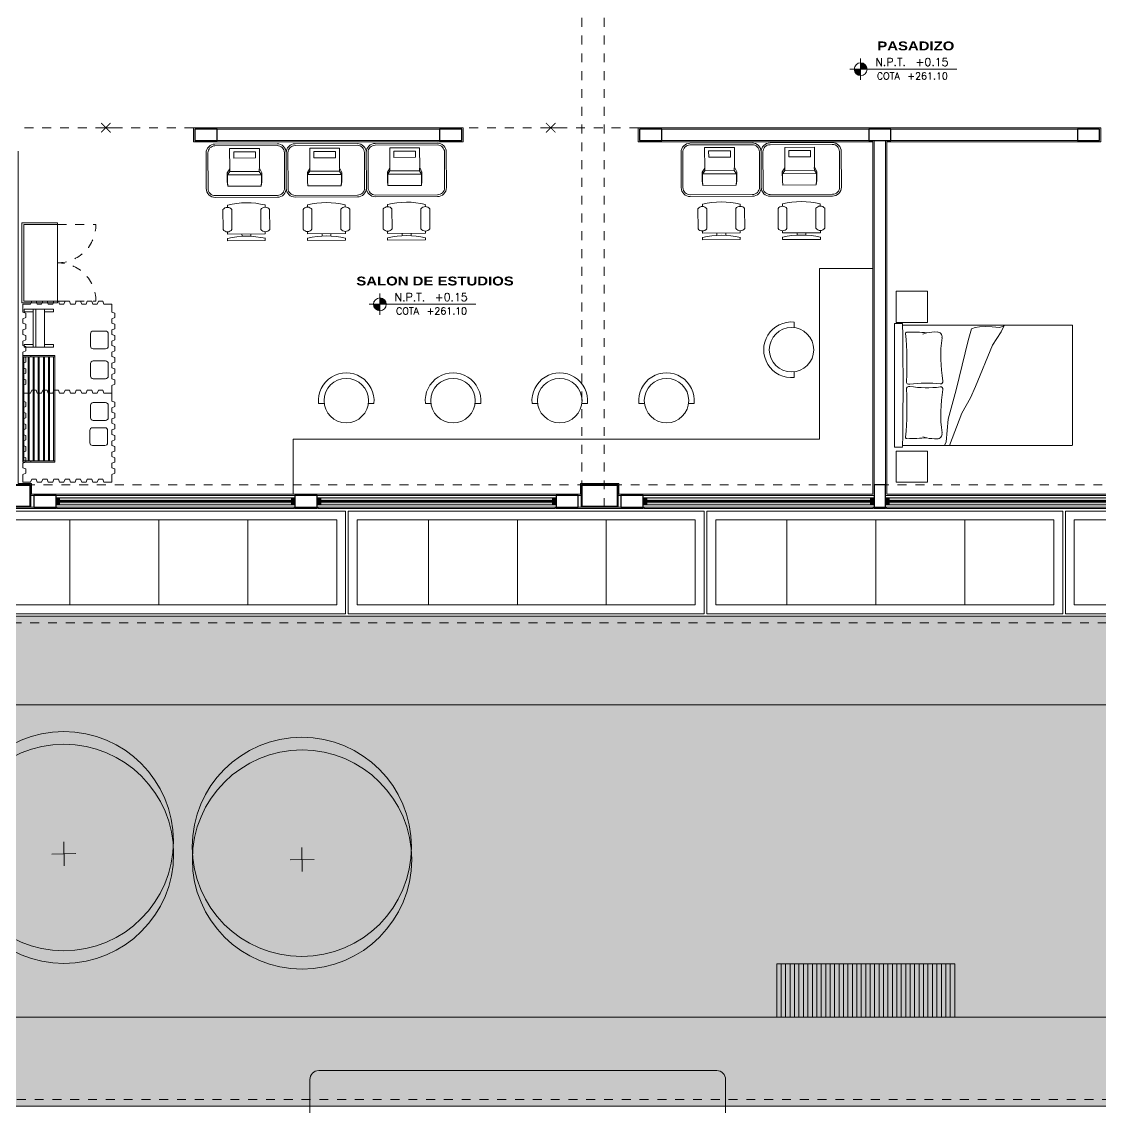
# Model space of a CAD drawing. Header units: metres. Extents: x 349703 to 349913, y 9282546 to 9282694.
# Drawn here: x 349761.28 to 349773.41, y 9282656.54 to 9282668.74 of the extents above; entities that cross this region are included whole.
import ezdxf
from ezdxf.enums import TextEntityAlignment as Align

# ---------------------------------------------------------------- set-up
doc = ezdxf.new("R2010")
doc.units = ezdxf.units.M
doc.header["$LTSCALE"] = 0.25
doc.linetypes.add('B. SUM 2$0$HIDDEN', pattern=[0.375, 0.25, -0.125])
doc.linetypes.add('DASHED2', pattern=[0.762, 0.635, -0.127])
for name, color, linetype, lineweight in [('0_VANOS', 30, 'Continuous', 9), ('AREA-VERDE', 3, 'CONTINUOUS', 9), ('ARQ-FONDO', 253, 'CONTINUOUS', 9), ('COTAS', 94, 'CONTINUOUS', 18), ('TRAZO', 2, 'Continuous', 13)]:
    doc.layers.add(name, color=color, linetype=linetype, lineweight=lineweight)
doc.styles.add('MOYO2', font='arialbd.ttf', dxfattribs={"width": 1.2})
doc.styles.add('TM-DIM', font='romans.shx')

# ---------------------------------------------------------------- blocks, each defined once
blk = doc.blocks.new('COLUMNAS CENTRALES')
at = {"layer": 'ARQ-FONDO', "lineweight": 40}
for points in [[(-59540.569, 35119.083), (-59540.169, 35119.083), (-59540.169, 35119.333), (-59540.569, 35119.333)], [(-59533.969, 35119.083), (-59533.569, 35119.083), (-59533.569, 35119.333), (-59533.969, 35119.333)]]:
    blk.add_lwpolyline(points, close=True, dxfattribs=at)
blk = doc.blocks.new('CAMA MADRE')
at = {"layer": 'ARQ-FONDO', "linetype": 'Continuous', "lineweight": -2}
for p, q in [((4100.188, 1590.464), (4100.188, 1588.559)), ((4101.539, 1588.559), (4101.539, 1590.464)), ((4100.272, 1588.83), (4100.285, 1588.788)), ((4101.453, 1588.83), (4101.44, 1588.788)), ((4100.168, 1588.554), (4100.168, 1588.554))]:
    blk.add_line(p, q, dxfattribs=at)
for points in [[(4101.533, 1590.469), (4100.862, 1590.469), (4100.193, 1590.469)], [(4101.559, 1588.554), (4101.559, 1588.47), (4100.862, 1588.47), (4100.168, 1588.47), (4100.168, 1588.554)]]:
    blk.add_lwpolyline(points, dxfattribs=at)
for points in [[(4100.186, 1589.031), (4100.186, 1589.087), (4100.552, 1589.226), (4100.725, 1589.323), (4100.85, 1589.38), (4101.316, 1589.57), (4101.467, 1589.668), (4101.5, 1589.681), (4101.531, 1589.701), (4101.515, 1589.648), (4101.52, 1589.566), (4101.524, 1589.495), (4101.522, 1589.425), (4101.515, 1589.374), (4101.498, 1589.334), (4101.369, 1589.297), (4100.813, 1589.162), (4100.482, 1589.071), (4100.23, 1589.049)], [(4099.775, 1588.488), (4100.124, 1588.488), (4100.124, 1588.839), (4099.775, 1588.839)], [(4101.57, 1588.488), (4101.921, 1588.488), (4101.921, 1588.839), (4101.57, 1588.839)]]:
    blk.add_lwpolyline(points, close=True, dxfattribs=at)
for points in [[(4100.194, 1590.469), (4100.192, 1590.469), (4100.19, 1590.467), (4100.19, 1590.464)], [(4101.539, 1590.464), (4101.539, 1590.467), (4101.537, 1590.469), (4101.534, 1590.469)], [(4100.328, 1589.002), (4100.312, 1589.006), (4100.295, 1589.001), (4100.282, 1588.99)], [(4100.33, 1589.003), (4100.492, 1588.981), (4100.656, 1588.984), (4100.817, 1589.013)], [(4100.839, 1589.006), (4100.833, 1589.012), (4100.824, 1589.014), (4100.816, 1589.011)], [(4100.845, 1588.983), (4100.847, 1588.991), (4100.845, 1589), (4100.839, 1589.006)], [(4100.888, 1589.006), (4100.882, 1589), (4100.879, 1588.991), (4100.882, 1588.983)], [(4100.91, 1589.011), (4100.902, 1589.014), (4100.894, 1589.012), (4100.888, 1589.006)], [(4100.912, 1589.013), (4101.073, 1588.984), (4101.237, 1588.981), (4101.398, 1589.003)], [(4101.445, 1588.99), (4101.432, 1589.001), (4101.415, 1589.006), (4101.398, 1589.002)], [(4100.264, 1588.947), (4100.261, 1588.908), (4100.265, 1588.869), (4100.273, 1588.831)], [(4100.282, 1588.99), (4100.269, 1588.98), (4100.262, 1588.963), (4100.263, 1588.947)], [(4100.845, 1588.985), (4100.832, 1588.87), (4100.834, 1588.754), (4100.851, 1588.64)], [(4100.876, 1588.64), (4100.892, 1588.754), (4100.894, 1588.87), (4100.881, 1588.985)], [(4101.464, 1588.947), (4101.464, 1588.963), (4101.457, 1588.98), (4101.445, 1588.99)], [(4101.454, 1588.831), (4101.462, 1588.869), (4101.465, 1588.908), (4101.463, 1588.947)], [(4100.274, 1588.832), (4100.267, 1588.757), (4100.265, 1588.683), (4100.268, 1588.608)], [(4101.46, 1588.608), (4101.464, 1588.683), (4101.462, 1588.757), (4101.455, 1588.832)], [(4100.844, 1588.612), (4100.851, 1588.62), (4100.853, 1588.631), (4100.85, 1588.64)], [(4100.877, 1588.64), (4100.873, 1588.631), (4100.876, 1588.62), (4100.882, 1588.612)], [(4100.174, 1588.559), (4100.172, 1588.559), (4100.17, 1588.557), (4100.17, 1588.555)], [(4100.862, 1588.565), (4100.633, 1588.564), (4100.404, 1588.563), (4100.175, 1588.559)], [(4100.267, 1588.607), (4100.266, 1588.603), (4100.267, 1588.599), (4100.27, 1588.596)], [(4100.27, 1588.596), (4100.273, 1588.593), (4100.277, 1588.591), (4100.281, 1588.592)], [(4100.819, 1588.602), (4100.64, 1588.613), (4100.46, 1588.61), (4100.282, 1588.592)], [(4100.817, 1588.604), (4100.827, 1588.601), (4100.837, 1588.605), (4100.844, 1588.612)], [(4101.553, 1588.559), (4101.325, 1588.563), (4101.096, 1588.564), (4100.867, 1588.565)], [(4100.882, 1588.612), (4100.889, 1588.605), (4100.9, 1588.601), (4100.91, 1588.604)], [(4101.446, 1588.592), (4101.268, 1588.61), (4101.089, 1588.613), (4100.91, 1588.602)], [(4101.446, 1588.592), (4101.45, 1588.591), (4101.454, 1588.593), (4101.457, 1588.596)], [(4101.457, 1588.596), (4101.46, 1588.599), (4101.461, 1588.603), (4101.459, 1588.607)], [(4101.559, 1588.555), (4101.559, 1588.557), (4101.557, 1588.559), (4101.554, 1588.559)]]:
    blk.add_open_spline(points, degree=3, dxfattribs=at)
blk = doc.blocks.new('*U677')
at = {"linetype": 'Continuous', "lineweight": 0, "true_color": 0xbebebe}
for points in [[(3037.252, 1360.543), (3037.212, 1360.543), (3037.212, 1360.463), (3037.252, 1360.463)], [(3039.897, 1360.543), (3039.857, 1360.543), (3039.857, 1360.463), (3039.897, 1360.463)]]:
    blk.add_hatch(color=9, dxfattribs=at).paths.add_polyline_path(points)
at = {"true_color": 0xffffff}
h = blk.add_hatch(color=7, dxfattribs=at)
h.dxf.hatch_style = 1
h.paths.add_polyline_path([(3039.857, 1360.463), (3039.857, 1360.543), (3037.252, 1360.543), (3037.252, 1360.463)])
at = {"layer": '0_VANOS', "linetype": 'Continuous'}
for p, q in [((3037.252, 1360.513), (3039.857, 1360.513)), ((3037.252, 1360.503), (3039.857, 1360.503)), ((3037.252, 1360.493), (3039.857, 1360.493))]:
    blk.add_line(p, q, dxfattribs=at)
for points in [[(3037.212, 1360.543), (3037.212, 1360.463), (3037.252, 1360.463), (3037.252, 1360.543)], [(3037.252, 1360.543), (3039.857, 1360.543), (3039.857, 1360.463), (3037.252, 1360.463)], [(3039.857, 1360.543), (3039.857, 1360.463), (3039.897, 1360.463), (3039.897, 1360.543)]]:
    blk.add_lwpolyline(points, close=True, dxfattribs=at)
blk = doc.blocks.new('*U680')
at = {"linetype": 'Continuous', "lineweight": 0, "true_color": 0xbebebe}
for points in [[(3037.252, 1360.543), (3037.212, 1360.543), (3037.212, 1360.463), (3037.252, 1360.463)], [(3039.807, 1360.543), (3039.767, 1360.543), (3039.767, 1360.463), (3039.807, 1360.463)]]:
    blk.add_hatch(color=9, dxfattribs=at).paths.add_polyline_path(points)
at = {"true_color": 0xffffff}
h = blk.add_hatch(color=7, dxfattribs=at)
h.dxf.hatch_style = 1
h.paths.add_polyline_path([(3039.767, 1360.463), (3039.767, 1360.543), (3037.252, 1360.543), (3037.252, 1360.463)])
at = {"layer": '0_VANOS', "linetype": 'Continuous'}
for p, q in [((3037.252, 1360.513), (3039.767, 1360.513)), ((3037.252, 1360.503), (3039.767, 1360.503)), ((3037.252, 1360.493), (3039.767, 1360.493))]:
    blk.add_line(p, q, dxfattribs=at)
for points in [[(3037.212, 1360.543), (3037.212, 1360.463), (3037.252, 1360.463), (3037.252, 1360.543)], [(3037.252, 1360.543), (3039.767, 1360.543), (3039.767, 1360.463), (3037.252, 1360.463)], [(3039.767, 1360.543), (3039.767, 1360.463), (3039.807, 1360.463), (3039.807, 1360.543)]]:
    blk.add_lwpolyline(points, close=True, dxfattribs=at)
blk = doc.blocks.new('*U681')
at = {"linetype": 'Continuous', "lineweight": 0, "true_color": 0xbebebe}
for points in [[(3037.252, 1360.543), (3037.212, 1360.543), (3037.212, 1360.463), (3037.252, 1360.463)], [(3039.957, 1360.543), (3039.917, 1360.543), (3039.917, 1360.463), (3039.957, 1360.463)]]:
    blk.add_hatch(color=9, dxfattribs=at).paths.add_polyline_path(points)
at = {"true_color": 0xffffff}
h = blk.add_hatch(color=7, dxfattribs=at)
h.dxf.hatch_style = 1
h.paths.add_polyline_path([(3039.917, 1360.463), (3039.917, 1360.543), (3037.252, 1360.543), (3037.252, 1360.463)])
at = {"layer": '0_VANOS', "linetype": 'Continuous'}
for p, q in [((3037.252, 1360.513), (3039.917, 1360.513)), ((3037.252, 1360.503), (3039.917, 1360.503)), ((3037.252, 1360.493), (3039.917, 1360.493))]:
    blk.add_line(p, q, dxfattribs=at)
for points in [[(3037.212, 1360.543), (3037.212, 1360.463), (3037.252, 1360.463), (3037.252, 1360.543)], [(3037.252, 1360.543), (3039.917, 1360.543), (3039.917, 1360.463), (3037.252, 1360.463)], [(3039.917, 1360.543), (3039.917, 1360.463), (3039.957, 1360.463), (3039.957, 1360.543)]]:
    blk.add_lwpolyline(points, close=True, dxfattribs=at)
blk = doc.blocks.new('AP2041')
at = {"layer": 'ARQ-FONDO'}
blk.add_lwpolyline([(198.4, 175), (248.7, 175, 1.105542), (-248.7, 175), (-198.4, 175)], format="xyb", dxfattribs=at)
blk.add_circle((0, 200), 200, dxfattribs=at)
blk = doc.blocks.new('deteccion')
at = {"layer": 'ARQ-FONDO', "linetype": 'Continuous', "lineweight": 0}
for p, q in [((25798.804, 4102.717), (25798.579, 4102.717)), ((25798.554, 4102.667), (25798.529, 4102.667)), ((25798.579, 4102.617), (25798.804, 4102.617)), ((25798.854, 4102.667), (25798.829, 4102.667)), ((25798.854, 4102.667), (25798.854, 4102.242)), ((25798.929, 4102.667), (25798.904, 4102.667)), ((25798.929, 4102.667), (25798.929, 4102.242)), ((25798.854, 4102.505), (25798.881, 4102.505)), ((25798.88, 4102.405), (25798.854, 4102.405)), ((25798.554, 4102.242), (25798.529, 4102.242)), ((25798.804, 4102.292), (25798.579, 4102.292)), ((25798.854, 4102.242), (25798.829, 4102.242)), ((25798.929, 4102.242), (25798.904, 4102.242)), ((25798.579, 4102.192), (25798.804, 4102.192))]:
    blk.add_line(p, q, dxfattribs=at)
at = {"layer": 'ARQ-FONDO', "linetype": 'ByBlock', "lineweight": 0}
for p, q in [((25797.893, 4102.605), (25797.893, 4102.27)), ((25798.115, 4102.605), (25797.893, 4102.605)), ((25798.167, 4102.629), (25798.115, 4102.605)), ((25798.122, 4102.602), (25798.152, 4102.602)), ((25798.152, 4102.602), (25798.189, 4102.626)), ((25798.152, 4102.27), (25798.152, 4102.602)), ((25798.268, 4102.629), (25798.167, 4102.629)), ((25798.189, 4102.626), (25798.268, 4102.626)), ((25798.189, 4102.245), (25798.189, 4102.626)), ((25798.317, 4102.623), (25798.268, 4102.629)), ((25798.268, 4102.626), (25798.317, 4102.623)), ((25798.317, 4102.248), (25798.317, 4102.623)), ((25797.93, 4102.559), (25797.93, 4102.315)), ((25797.93, 4102.559), (25798, 4102.559)), ((25798, 4102.559), (25798, 4102.315)), ((25797.893, 4102.27), (25798.122, 4102.27)), ((25797.93, 4102.315), (25798, 4102.315)), ((25798.122, 4102.27), (25798.167, 4102.242)), ((25798.122, 4102.27), (25798.152, 4102.27)), ((25798.152, 4102.27), (25798.189, 4102.245)), ((25798.167, 4102.242), (25798.265, 4102.242)), ((25798.189, 4102.245), (25798.268, 4102.245)), ((25798.265, 4102.242), (25798.317, 4102.248)), ((25798.268, 4102.245), (25798.317, 4102.248))]:
    blk.add_line(p, q, dxfattribs=at)
at = {"layer": 'ARQ-FONDO', "lineweight": 0}
for points in [[(25797.942, 4102.005), (25798.342, 4102.005, 0.414214), (25798.442, 4102.105), (25798.442, 4102.805, 0.414214), (25798.342, 4102.905), (25797.942, 4102.905, 0.414214), (25797.842, 4102.805), (25797.842, 4102.105, 0.414214)], [(25797.942, 4102.025), (25798.342, 4102.025, 0.414214), (25798.422, 4102.105), (25798.422, 4102.805, 0.414214), (25798.342, 4102.885), (25797.942, 4102.885, 0.414214), (25797.862, 4102.805), (25797.862, 4102.105, 0.414214)]]:
    blk.add_lwpolyline(points, format="xyb", close=True, dxfattribs=at)
at = {"layer": 'ARQ-FONDO', "linetype": 'Continuous', "lineweight": 0}
for centre, radius, start, end in [((25798.617, 4102.667), 0.0625, 126.8699, 233.1301), ((25798.767, 4102.667), 0.0625, 306.8699, 53.1301), ((25799.42, 4102.455), 0.916, 166.5803, 193.4197), ((25799.795, 4102.455), 0.916, 166.5803, 193.4197), ((25798.617, 4102.242), 0.0625, 126.8699, 233.1301), ((25798.767, 4102.242), 0.0625, 306.8699, 53.1301)]:
    blk.add_arc(centre, radius, start, end, dxfattribs=at)
blk = doc.blocks.new('tt')
at = {"layer": 'ARQ-FONDO'}
for p, q in [((1473.054, 1208.8), (1474.224, 1208.8)), ((1474.224, 1208.754), (1473.054, 1208.754))]:
    blk.add_line(p, q, dxfattribs=at)
for points in [[(1473.039, 1208.812), (1474.239, 1208.812), (1474.239, 1208.454), (1473.039, 1208.454)], [(1473.039, 1208.812), (1473.054, 1208.812), (1473.054, 1208.454), (1473.039, 1208.454)], [(1474.224, 1208.812), (1474.239, 1208.812), (1474.239, 1208.454), (1474.224, 1208.454)]]:
    blk.add_lwpolyline(points, close=True, dxfattribs=at)
for points in [[(1473.054, 1208.722), (1473.039, 1208.722)], [(1473.054, 1208.742), (1474.224, 1208.742)], [(1474.239, 1208.722), (1474.224, 1208.722)], [(1474.224, 1208.697), (1473.054, 1208.697)], [(1473.054, 1208.685), (1474.224, 1208.685)], [(1474.224, 1208.639), (1473.054, 1208.639)], [(1473.054, 1208.627), (1474.224, 1208.627)], [(1474.224, 1208.581), (1473.054, 1208.581)], [(1473.054, 1208.569), (1474.224, 1208.569)], [(1474.224, 1208.524), (1473.054, 1208.524)], [(1473.054, 1208.512), (1474.224, 1208.512)], [(1474.224, 1208.466), (1473.054, 1208.466)], [(1473.054, 1208.454), (1474.224, 1208.454)]]:
    blk.add_lwpolyline(points, dxfattribs=at)
blk = doc.blocks.new('gb h')
at = {"layer": 'ARQ-FONDO'}
for points in [[(28.166, 7.765), (28.166, 7.865), (28.196, 7.865), (28.196, 7.765)], [(28.561, 7.765), (28.561, 7.865), (28.591, 7.865), (28.591, 7.765)], [(28.166, 7.665), (28.166, 7.765), (28.591, 7.765), (28.591, 7.665)], [(28.166, 7.665), (28.166, 7.635), (28.591, 7.635), (28.591, 7.665), (28.166, 7.665)], [(28.166, 7.635), (28.166, 7.535), (28.196, 7.535), (28.196, 7.635)], [(28.561, 7.635), (28.561, 7.535), (28.591, 7.535), (28.591, 7.635)]]:
    blk.add_lwpolyline(points, dxfattribs=at)
blk = doc.blocks.new('mueble 6 cajones')
at = {"layer": 'ARQ-FONDO', "linetype": 'DASHED2', "ltscale": 0.5}
for p, q in [((0.019, -0.4), (0.019, -0.831)), ((0.88, -0.399), (0.88, -0.83))]:
    blk.add_line(p, q, dxfattribs=at)
at = {"layer": 'ARQ-FONDO'}
blk.add_lwpolyline([(0, 0), (0.9, 0), (0.9, -0.4), (0, -0.4)], close=True, dxfattribs=at)
blk.add_lwpolyline([(0.019, -0.4), (0.019, -0.019), (0.881, -0.019), (0.881, -0.4)], dxfattribs=at)
at = {"layer": 'ARQ-FONDO', "linetype": 'DASHED2', "ltscale": 0.5}
for centre, start, end in [((0.02, -0.401), 269.9606, 0.0951), ((0.88, -0.401), 179.9049, 270.0394)]:
    blk.add_arc(centre, 0.43, start, end, dxfattribs=at)
blk = doc.blocks.new('EKFMS')
at = {"layer": 'ARQ-FONDO', "elevation": -4952.738}
for points in [[(350837.288, 9282608.428), (350837.376, 9282608.428), (350837.388, 9282608.463), (350837.438, 9282608.463), (350837.451, 9282608.428), (350837.501, 9282608.428), (350837.513, 9282608.463), (350837.563, 9282608.463), (350837.576, 9282608.428), (350837.626, 9282608.428), (350837.638, 9282608.463), (350837.688, 9282608.463), (350837.701, 9282608.428), (350837.751, 9282608.428), (350837.763, 9282608.463), (350837.788, 9282608.463), (350837.813, 9282608.463), (350837.826, 9282608.428), (350837.876, 9282608.428), (350837.888, 9282608.463), (350837.938, 9282608.463), (350837.951, 9282608.428), (350838.001, 9282608.428), (350838.013, 9282608.463), (350838.063, 9282608.463), (350838.076, 9282608.428), (350838.126, 9282608.428), (350838.138, 9282608.463), (350838.188, 9282608.463), (350838.201, 9282608.428), (350838.288, 9282608.428), (350838.288, 9282608.515), (350838.253, 9282608.528), (350838.253, 9282608.578), (350838.288, 9282608.59), (350838.288, 9282608.64), (350838.253, 9282608.653), (350838.253, 9282608.703), (350838.288, 9282608.715), (350838.288, 9282608.765), (350838.253, 9282608.778), (350838.253, 9282608.828), (350838.288, 9282608.84), (350838.288, 9282608.89), (350838.253, 9282608.903), (350838.253, 9282608.928), (350838.253, 9282608.953), (350838.288, 9282608.965), (350838.288, 9282609.015), (350838.253, 9282609.028), (350838.253, 9282609.078), (350838.288, 9282609.09), (350838.288, 9282609.14), (350838.253, 9282609.153), (350838.253, 9282609.203), (350838.288, 9282609.215), (350838.288, 9282609.265), (350838.253, 9282609.278), (350838.253, 9282609.328), (350838.288, 9282609.34), (350838.288, 9282609.428), (350838.201, 9282609.428), (350838.188, 9282609.463), (350838.138, 9282609.463), (350838.126, 9282609.428), (350838.076, 9282609.428), (350838.063, 9282609.463), (350838.013, 9282609.463), (350838.001, 9282609.428), (350837.951, 9282609.428), (350837.938, 9282609.463), (350837.888, 9282609.463), (350837.876, 9282609.428), (350837.826, 9282609.428), (350837.813, 9282609.463), (350837.788, 9282609.463), (350837.763, 9282609.463), (350837.751, 9282609.428), (350837.701, 9282609.428), (350837.688, 9282609.463), (350837.638, 9282609.463), (350837.626, 9282609.428), (350837.576, 9282609.428), (350837.563, 9282609.463), (350837.513, 9282609.463), (350837.501, 9282609.428), (350837.451, 9282609.428), (350837.438, 9282609.463), (350837.388, 9282609.463), (350837.376, 9282609.428), (350837.288, 9282609.428), (350837.288, 9282609.34), (350837.253, 9282609.328), (350837.253, 9282609.278), (350837.288, 9282609.265), (350837.288, 9282609.215), (350837.253, 9282609.203), (350837.253, 9282609.153), (350837.288, 9282609.14), (350837.288, 9282609.09), (350837.253, 9282609.078), (350837.253, 9282609.028), (350837.288, 9282609.015), (350837.288, 9282608.965), (350837.253, 9282608.953), (350837.253, 9282608.928), (350837.253, 9282608.903), (350837.288, 9282608.89), (350837.288, 9282608.84), (350837.253, 9282608.828), (350837.253, 9282608.778), (350837.288, 9282608.765), (350837.288, 9282608.715), (350837.253, 9282608.703), (350837.253, 9282608.653), (350837.288, 9282608.64), (350837.288, 9282608.59), (350837.253, 9282608.578), (350837.253, 9282608.528), (350837.288, 9282608.515)], [(350837.288, 9282607.428), (350837.376, 9282607.428), (350837.388, 9282607.463), (350837.438, 9282607.463), (350837.451, 9282607.428), (350837.501, 9282607.428), (350837.513, 9282607.463), (350837.563, 9282607.463), (350837.576, 9282607.428), (350837.626, 9282607.428), (350837.638, 9282607.463), (350837.688, 9282607.463), (350837.701, 9282607.428), (350837.751, 9282607.428), (350837.763, 9282607.463), (350837.788, 9282607.463), (350837.813, 9282607.463), (350837.826, 9282607.428), (350837.876, 9282607.428), (350837.888, 9282607.463), (350837.938, 9282607.463), (350837.951, 9282607.428), (350838.001, 9282607.428), (350838.013, 9282607.463), (350838.063, 9282607.463), (350838.076, 9282607.428), (350838.126, 9282607.428), (350838.138, 9282607.463), (350838.188, 9282607.463), (350838.201, 9282607.428), (350838.288, 9282607.428), (350838.288, 9282607.515), (350838.253, 9282607.528), (350838.253, 9282607.578), (350838.288, 9282607.59), (350838.288, 9282607.64), (350838.253, 9282607.653), (350838.253, 9282607.703), (350838.288, 9282607.715), (350838.288, 9282607.765), (350838.253, 9282607.778), (350838.253, 9282607.828), (350838.288, 9282607.84), (350838.288, 9282607.89), (350838.253, 9282607.903), (350838.253, 9282607.928), (350838.253, 9282607.953), (350838.288, 9282607.965), (350838.288, 9282608.015), (350838.253, 9282608.028), (350838.253, 9282608.078), (350838.288, 9282608.09), (350838.288, 9282608.14), (350838.253, 9282608.153), (350838.253, 9282608.203), (350838.288, 9282608.215), (350838.288, 9282608.265), (350838.253, 9282608.278), (350838.253, 9282608.328), (350838.288, 9282608.34), (350838.288, 9282608.428), (350838.201, 9282608.428), (350838.188, 9282608.463), (350838.138, 9282608.463), (350838.126, 9282608.428), (350838.076, 9282608.428), (350838.063, 9282608.463), (350838.013, 9282608.463), (350838.001, 9282608.428), (350837.951, 9282608.428), (350837.938, 9282608.463), (350837.888, 9282608.463), (350837.876, 9282608.428), (350837.826, 9282608.428), (350837.813, 9282608.463), (350837.788, 9282608.463), (350837.763, 9282608.463), (350837.751, 9282608.428), (350837.701, 9282608.428), (350837.688, 9282608.463), (350837.638, 9282608.463), (350837.626, 9282608.428), (350837.576, 9282608.428), (350837.563, 9282608.463), (350837.513, 9282608.463), (350837.501, 9282608.428), (350837.451, 9282608.428), (350837.438, 9282608.463), (350837.388, 9282608.463), (350837.376, 9282608.428), (350837.288, 9282608.428), (350837.288, 9282608.34), (350837.253, 9282608.328), (350837.253, 9282608.278), (350837.288, 9282608.265), (350837.288, 9282608.215), (350837.253, 9282608.203), (350837.253, 9282608.153), (350837.288, 9282608.14), (350837.288, 9282608.09), (350837.253, 9282608.078), (350837.253, 9282608.028), (350837.288, 9282608.015), (350837.288, 9282607.965), (350837.253, 9282607.953), (350837.253, 9282607.928), (350837.253, 9282607.903), (350837.288, 9282607.89), (350837.288, 9282607.84), (350837.253, 9282607.828), (350837.253, 9282607.778), (350837.288, 9282607.765), (350837.288, 9282607.715), (350837.253, 9282607.703), (350837.253, 9282607.653), (350837.288, 9282607.64), (350837.288, 9282607.59), (350837.253, 9282607.578), (350837.253, 9282607.528), (350837.288, 9282607.515)]]:
    blk.add_lwpolyline(points, close=True, dxfattribs=at)
for points in [[(350837.327, 9282608.957), (350837.327, 9282609.097, -0.414214), (350837.357, 9282609.127), (350837.497, 9282609.127, -0.414214), (350837.527, 9282609.097), (350837.527, 9282608.957, -0.414214), (350837.497, 9282608.927), (350837.357, 9282608.927, -0.414214)], [(350837.327, 9282608.621), (350837.327, 9282608.761, -0.414214), (350837.357, 9282608.791), (350837.497, 9282608.791, -0.414214), (350837.527, 9282608.761), (350837.527, 9282608.621, -0.414214), (350837.497, 9282608.591), (350837.357, 9282608.591, -0.414214)], [(350837.327, 9282608.152), (350837.327, 9282608.292, -0.414214), (350837.357, 9282608.322), (350837.497, 9282608.322, -0.414214), (350837.527, 9282608.292), (350837.527, 9282608.152, -0.414214), (350837.497, 9282608.122), (350837.357, 9282608.122, -0.414214)], [(350837.334, 9282607.87), (350837.334, 9282608.01, -0.414214), (350837.364, 9282608.04), (350837.504, 9282608.04, -0.414214), (350837.534, 9282608.01), (350837.534, 9282607.87, -0.414214), (350837.504, 9282607.84), (350837.364, 9282607.84, -0.414214)]]:
    blk.add_lwpolyline(points, format="xyb", close=True, dxfattribs=at)
at = {"layer": 'ARQ-FONDO', "xscale": -1}
for name, p, rotation in [('mueble 6 cajones', (350838.297, 9282609.444), 270), ('gb h', (350845.808, 9282637.538, 0.961), 90)]:
    blk.add_blockref(name, p, dxfattribs=dict(at, rotation=rotation))
at = {"layer": 'ARQ-FONDO', "linetype": 'ByBlock', "rotation": 270}
blk.add_blockref('tt', (349629.475, 9284081.891), dxfattribs=at)
blk = doc.blocks.new('CAMBIOPISO')
at = {"layer": 'ARQ-FONDO'}
blk.add_line((-0.1, 0), (0.1, 0), dxfattribs=at)
at = {"layer": 'ARQ-FONDO', "const_width": 0.01}
for points in [[(-0.053, -0.053), (0.053, 0.053)], [(-0.053, 0.053), (0.053, -0.053)]]:
    blk.add_lwpolyline(points, dxfattribs=at)
blk = doc.blocks.new('MODULOS DE 12 A 17 NUEVO')
at = {"layer": 'ARQ-FONDO'}
for points in [[(350718.088, 9282624.555), (350717.823, 9282624.555), (350717.823, 9282624.715), (350718.088, 9282624.715)], [(350718.088, 9282624.715), (350718.088, 9282624.715), (350720.183, 9282624.715)], [(350720.183, 9282624.715), (350720.433, 9282624.715)], [(350720.183, 9282624.7), (350720.183, 9282624.57)], [(350720.433, 9282624.715), (350722.758, 9282624.715)], [(350720.433, 9282624.57), (350720.433, 9282624.7)], [(350722.758, 9282624.715), (350723.023, 9282624.715), (350723.023, 9282624.555), (350722.758, 9282624.555)], [(350722.758, 9282624.7), (350722.758, 9282624.57)], [(350725.258, 9282624.555), (350724.993, 9282624.555), (350724.993, 9282624.715), (350725.258, 9282624.715)], [(350725.258, 9282624.715), (350725.258, 9282624.715), (350727.758, 9282624.715)], [(350725.258, 9282624.57), (350725.258, 9282624.7)], [(350727.758, 9282624.715), (350728.023, 9282624.715), (350728.023, 9282624.555), (350727.758, 9282624.555)], [(350727.758, 9282624.7), (350727.758, 9282624.57)], [(350720.228, 9282624.555), (350718.088, 9282624.555)], [(350720.228, 9282624.57), (350720.388, 9282624.57)], [(350720.228, 9282620.7), (350720.228, 9282624.555)], [(350720.388, 9282624.555), (350720.388, 9282620.7)], [(350722.758, 9282624.555), (350720.388, 9282624.555)], [(350727.758, 9282624.555), (350725.258, 9282624.555)], [(350729.558, 9282620.595), (350729.843, 9282620.595), (350729.843, 9282620.715), (350729.993, 9282620.715), (350729.993, 9282624.45)], [(350720.388, 9282623.133), (350720.988, 9282623.133), (350720.988, 9282621.215), (350726.904, 9282621.215), (350726.904, 9282620.595)], [(350717.498, 9282620.595), (350720.228, 9282620.595), (350720.228, 9282620.7)], [(350720.243, 9282620.7), (350720.373, 9282620.7)], [(350720.373, 9282620.7), (350720.243, 9282620.7)], [(350720.388, 9282620.7), (350720.388, 9282620.7), (350720.388, 9282620.595), (350722.968, 9282620.595)], [(350722.968, 9282620.595), (350722.968, 9282620.595), (350723.243, 9282620.595), (350723.243, 9282620.715), (350723.673, 9282620.715), (350723.673, 9282620.595), (350723.948, 9282620.595)], [(350723.233, 9282620.435), (350722.968, 9282620.435), (350722.968, 9282620.58)], [(350723.948, 9282620.58), (350723.948, 9282620.435), (350723.673, 9282620.435)], [(350723.948, 9282620.595), (350729.558, 9282620.595)], [(350729.833, 9282620.435), (350729.568, 9282620.435), (350729.568, 9282620.58)], [(350730.548, 9282620.58), (350730.548, 9282620.435), (350729.833, 9282620.435)], [(350720.233, 9282620.435), (350717.508, 9282620.435), (350717.508, 9282620.45)], [(350720.233, 9282620.45), (350720.233, 9282620.435)], [(350720.243, 9282620.45), (350720.243, 9282620.435)], [(350720.373, 9282620.435), (350720.243, 9282620.435)], [(350720.373, 9282620.45), (350720.373, 9282620.435)], [(350722.958, 9282620.45), (350722.958, 9282620.435), (350720.383, 9282620.435)], [(350720.383, 9282620.45), (350720.383, 9282620.435)], [(350723.673, 9282620.435), (350723.233, 9282620.435)], [(350726.623, 9282620.435), (350723.958, 9282620.435), (350723.958, 9282620.45)], [(350726.623, 9282620.45), (350726.623, 9282620.435)], [(350726.633, 9282620.45), (350726.633, 9282620.435)], [(350726.883, 9282620.435), (350726.633, 9282620.435)], [(350726.883, 9282620.45), (350726.883, 9282620.435)], [(350729.558, 9282620.45), (350729.558, 9282620.435), (350726.893, 9282620.435)], [(350726.893, 9282620.45), (350726.893, 9282620.435)]]:
    blk.add_lwpolyline(points, dxfattribs=at)
at = {"layer": 'ARQ-FONDO', "lineweight": 30, "flags": 128}
for points in [[(350718.088, 9282624.7), (350718.088, 9282624.57), (350717.838, 9282624.57), (350717.838, 9282624.7), (350718.088, 9282624.7)], [(350720.183, 9282624.57), (350720.183, 9282624.7), (350720.433, 9282624.7), (350720.433, 9282624.57), (350720.183, 9282624.57)], [(350723.008, 9282624.7), (350723.008, 9282624.57), (350722.758, 9282624.57), (350722.758, 9282624.7), (350723.008, 9282624.7)], [(350725.258, 9282624.7), (350725.258, 9282624.57), (350725.008, 9282624.57), (350725.008, 9282624.7), (350725.258, 9282624.7)], [(350728.008, 9282624.7), (350728.008, 9282624.57), (350727.758, 9282624.57), (350727.758, 9282624.7), (350728.008, 9282624.7)], [(350720.243, 9282620.7), (350720.373, 9282620.7), (350720.373, 9282620.45), (350720.243, 9282620.45), (350720.243, 9282620.7)], [(350722.968, 9282620.45), (350722.968, 9282620.58), (350723.218, 9282620.58), (350723.218, 9282620.45), (350722.968, 9282620.45)], [(350723.698, 9282620.45), (350723.698, 9282620.58), (350723.948, 9282620.58), (350723.948, 9282620.45), (350723.698, 9282620.45)], [(350726.633, 9282620.45), (350726.633, 9282620.58), (350726.883, 9282620.58), (350726.883, 9282620.45), (350726.633, 9282620.45)], [(350729.568, 9282620.45), (350729.568, 9282620.58), (350729.818, 9282620.58), (350729.818, 9282620.45), (350729.568, 9282620.45)]]:
    blk.add_lwpolyline(points, dxfattribs=at)
at = {"layer": 'ARQ-FONDO'}
for points in [[(350718.088, 9282624.7), (350720.183, 9282624.7), (350720.183, 9282624.57), (350718.088, 9282624.57)], [(350720.433, 9282624.7), (350722.758, 9282624.7), (350722.758, 9282624.57), (350720.433, 9282624.57)], [(350725.258, 9282624.7), (350727.758, 9282624.7), (350727.758, 9282624.57), (350725.258, 9282624.57)], [(350720.243, 9282624.57), (350720.373, 9282624.57), (350720.373, 9282620.7), (350720.243, 9282620.7)], [(350717.498, 9282620.58), (350720.243, 9282620.58), (350720.243, 9282620.45), (350717.498, 9282620.45)], [(350720.373, 9282620.58), (350722.968, 9282620.58), (350722.968, 9282620.45), (350720.373, 9282620.45)], [(350723.258, 9282620.58), (350723.218, 9282620.58), (350723.218, 9282620.45), (350723.258, 9282620.45)], [(350723.698, 9282620.58), (350723.658, 9282620.58), (350723.658, 9282620.45), (350723.698, 9282620.45)], [(350723.948, 9282620.58), (350729.568, 9282620.58), (350729.568, 9282620.45), (350723.948, 9282620.45)], [(350729.858, 9282620.58), (350729.818, 9282620.58), (350729.818, 9282620.45), (350729.858, 9282620.45)]]:
    blk.add_lwpolyline(points, close=True, dxfattribs=at)
at = {"layer": 'ARQ-FONDO', "linetype": 'DASHED2', "ltscale": 0.3}
for points in [[(350723.023, 9282624.715), (350724.993, 9282624.715)], [(350728.023, 9282624.715), (350729.993, 9282624.715)]]:
    blk.add_lwpolyline(points, dxfattribs=at)
at = {"layer": 'ARQ-FONDO'}
for name, p in [('COLUMNAS CENTRALES', (410263.827, 9247501.368)), ('CAMBIOPISO', (350724.008, 9282624.715)), ('CAMBIOPISO', (350729.008, 9282624.715)), ('EKFMS', (-108.346, 13.302))]:
    blk.add_blockref(name, p, dxfattribs=at)
at = {"layer": 'ARQ-FONDO', "extrusion": (0, 0, -1), "zscale": -1, "rotation": 270.2163334833502}
for p in [(-354921.024, 9308406.714), (-354921.924, 9308406.711), (-354925.463, 9308406.708), (-354926.363, 9308406.704), (-354927.263, 9308406.701)]:
    blk.add_blockref('deteccion', p, dxfattribs=at)
at = {"layer": 'ARQ-FONDO', "rotation": 90.00000000000003}
blk.add_blockref('CAMA MADRE', (352308.612, 9278520.955), dxfattribs=at)
at = {"layer": 'ARQ-FONDO', "xscale": 0.00125, "yscale": 0.00125, "zscale": 0.00125, "rotation": 270}
blk.add_blockref('AP2041', (350721.051, 9282622.219), dxfattribs=at)
at = {"layer": 'ARQ-FONDO', "xscale": 0.00125, "yscale": 0.00125, "zscale": 0.00125}
for p in [(350722.706, 9282621.397), (350723.906, 9282621.397), (350725.106, 9282621.397), (350726.306, 9282621.397)]:
    blk.add_blockref('AP2041', p, dxfattribs=at)
at = {"layer": 'ARQ-FONDO', "lineweight": 0, "rotation": 180.000079299102}
for name, p in [('*U681', (353757.453, 9283981.023)), ('*U680', (353760.178, 9283981.023)), ('*U677', (353763.843, 9283981.023)), ('*U677', (353766.778, 9283981.023))]:
    blk.add_blockref(name, p, dxfattribs=at)
blk = doc.blocks.new('VERDAD88')
at = {"layer": 'ARQ-FONDO'}
for points in [[(350748.873, 9282641.041), (350752.873, 9282641.041), (350752.873, 9282639.886), (350748.873, 9282639.886), (350748.873, 9282641.041)], [(350752.903, 9282641.041), (350756.903, 9282641.041), (350756.903, 9282639.886), (350752.903, 9282639.886), (350752.903, 9282641.041)], [(350756.933, 9282641.041), (350760.933, 9282641.041), (350760.933, 9282639.886), (350756.933, 9282639.886), (350756.933, 9282641.041)], [(350760.963, 9282641.041), (350764.963, 9282641.041), (350764.963, 9282639.886), (350760.963, 9282639.886), (350760.963, 9282641.041)]]:
    blk.add_lwpolyline(points, dxfattribs=at)
at = {"layer": 'ARQ-FONDO', "flags": 128}
for points in [[(350748.973, 9282640.941), (350752.773, 9282640.941), (350752.773, 9282639.986), (350748.973, 9282639.986)], [(350753.003, 9282640.941), (350756.803, 9282640.941), (350756.803, 9282639.986), (350753.003, 9282639.986)], [(350757.033, 9282640.941), (350760.833, 9282640.941), (350760.833, 9282639.986), (350757.033, 9282639.986)], [(350761.063, 9282640.941), (350764.863, 9282640.941), (350764.863, 9282639.986), (350761.063, 9282639.986)]]:
    blk.add_lwpolyline(points, close=True, dxfattribs=at)
for points in [[(350754.003, 9282639.986), (350754.003, 9282640.941)], [(350755.003, 9282639.986), (350755.003, 9282640.941)], [(350756.003, 9282639.986), (350756.003, 9282640.941)], [(350758.033, 9282639.986), (350758.033, 9282640.941)], [(350759.033, 9282639.986), (350759.033, 9282640.941)], [(350760.033, 9282639.986), (350760.033, 9282640.941)], [(350762.063, 9282639.986), (350762.063, 9282640.941)], [(350763.063, 9282639.986), (350763.063, 9282640.941)], [(350764.063, 9282639.986), (350764.063, 9282640.941)]]:
    blk.add_lwpolyline(points, dxfattribs=at)
blk = doc.blocks.new('VIGAS')
at = {"layer": 'ARQ-FONDO', "linetype": 'B. SUM 2$0$HIDDEN', "flags": 128}
for points in [[(350758.395, 9282639.365), (350758.395, 9282650.615)], [(350758.645, 9282639.365), (350758.645, 9282650.615)], [(350745.195, 9282639.615), (350769.745, 9282639.615)], [(350745.195, 9282639.365), (350769.745, 9282639.365)]]:
    blk.add_lwpolyline(points, dxfattribs=at)
blk = doc.blocks.new('*U591')
h = blk.add_hatch(color=251)
h.paths.add_polyline_path([(0.75, -0.172), (0.75, -0.232), (0.81, -0.232, 0.414214)])
h.paths.add_polyline_path([(0.75, -0.232), (0.69, -0.232, 0.414214), (0.75, -0.292)])
at = {"color": 2}
for p, q in [((0.75, -0.132), (0.75, -0.332)), ((0.65, -0.232), (1.65, -0.232))]:
    blk.add_line(p, q, dxfattribs=at)
blk.add_circle((0.75, -0.232), 0.06, dxfattribs=at)
at = {"color": 2, "style": 'TM-DIM'}
blk.add_text('COTA', height=0.065, rotation=360, dxfattribs=at).set_placement((1.009, -0.328), align=Align.CENTER)
for tag, p, height in [('NIV_P', (0.888, -0.202), 0.075), ('VALOR_P', (1.264, -0.202), 0.075), ('COTA_P', (1.188, -0.328), 0.065)]:
    blk.add_attdef(tag, p, '', height=height, rotation=360, dxfattribs=at)
blk = doc.blocks.new('NOMBRES 12 A 17 AÑOS NUEVO')
at = {"layer": 'ARQ-FONDO', "xscale": 1.199999999999999, "yscale": 1.199999999999999, "zscale": 1.199999999999999}
for p in [(349769.813, 9282668.489, 0), (349764.409, 9282665.846, 0)]:
    blk.add_blockref('*U591', p, dxfattribs=at).add_auto_attribs({'NIV_P': 'N.P.T.', 'COTA_P': '+261.10', 'VALOR_P': '+0.15'})
at = {"layer": 'ARQ-FONDO', "lineweight": -2, "char_height": 0.1, "width": 2.66669, "attachment_point": 8, "style": 'MOYO2'}
for s, insert in [('PASADIZO', (349771.333, 9282668.421, 0)), ('SALON DE ESTUDIOS', (349765.929, 9282665.778, 0))]:
    blk.add_mtext(s, dxfattribs=dict(at, insert=insert))
blk = doc.blocks.new('ca_arb_plan034')
at = {"layer": 'ARQ-FONDO'}
for p, q in [((0, 19), (0, -19)), ((19, 0), (-19, 0))]:
    blk.add_line(p, q, dxfattribs=at)
for centre in [(0, 20.1), (0, 0)]:
    blk.add_circle(centre, 173.9, dxfattribs=at)
blk = doc.blocks.new('BANCA PATIOS')
at = {"layer": 'ARQ-FONDO', "flags": 128}
for points in [[(348211.586, 9282636.853), (348213.586, 9282636.853), (348213.586, 9282637.453), (348211.586, 9282637.453), (348211.586, 9282636.853)], [(348211.636, 9282637.453), (348211.636, 9282636.853)], [(348211.686, 9282637.453), (348211.686, 9282636.853)], [(348211.736, 9282637.453), (348211.736, 9282636.853)], [(348211.786, 9282637.453), (348211.786, 9282636.853)], [(348211.836, 9282637.453), (348211.836, 9282636.853)], [(348211.886, 9282637.453), (348211.886, 9282636.853)], [(348211.936, 9282637.453), (348211.936, 9282636.853)], [(348211.986, 9282637.453), (348211.986, 9282636.853)], [(348212.036, 9282637.453), (348212.036, 9282636.853)], [(348212.086, 9282637.453), (348212.086, 9282636.853)], [(348212.136, 9282637.453), (348212.136, 9282636.853)], [(348212.186, 9282637.453), (348212.186, 9282636.853)], [(348212.236, 9282637.453), (348212.236, 9282636.853)], [(348212.286, 9282637.453), (348212.286, 9282636.853)], [(348212.336, 9282637.453), (348212.336, 9282636.853)], [(348212.386, 9282637.453), (348212.386, 9282636.853)], [(348212.436, 9282637.453), (348212.436, 9282636.853)], [(348212.486, 9282637.453), (348212.486, 9282636.853)], [(348212.536, 9282637.453), (348212.536, 9282636.853)], [(348212.586, 9282637.453), (348212.586, 9282636.853)], [(348212.636, 9282637.453), (348212.636, 9282636.853)], [(348212.686, 9282637.453), (348212.686, 9282636.853)], [(348212.736, 9282637.453), (348212.736, 9282636.853)], [(348212.786, 9282637.453), (348212.786, 9282636.853)], [(348212.836, 9282637.453), (348212.836, 9282636.853)], [(348212.886, 9282637.453), (348212.886, 9282636.853)], [(348212.936, 9282637.453), (348212.936, 9282636.853)], [(348212.986, 9282637.453), (348212.986, 9282636.853)], [(348213.036, 9282637.453), (348213.036, 9282636.853)], [(348213.086, 9282637.453), (348213.086, 9282636.853)], [(348213.136, 9282637.453), (348213.136, 9282636.853)], [(348213.186, 9282637.453), (348213.186, 9282636.853)], [(348213.236, 9282637.453), (348213.236, 9282636.853)], [(348213.286, 9282637.453), (348213.286, 9282636.853)], [(348213.336, 9282637.453), (348213.336, 9282636.853)], [(348213.386, 9282637.453), (348213.386, 9282636.853)], [(348213.436, 9282637.453), (348213.436, 9282636.853)], [(348213.486, 9282637.453), (348213.486, 9282636.853)], [(348213.536, 9282637.453), (348213.536, 9282636.853)]]:
    blk.add_lwpolyline(points, dxfattribs=at)
blk = doc.blocks.new('*U947')
at = {"layer": 'cotas', "true_color": 0x000000}
h = blk.add_hatch(color=18, dxfattribs=at)
h.dxf.hatch_style = 1
edge = h.paths.add_edge_path()
edge.add_arc((2841.421, 1652.807), 0.1, 0, 360)
at = {"layer": 'TRAZO', "color": 18, "true_color": 0x000000}
for p, q in [((2841.421, 1652.707), (2841.421, 1649.933)), ((2840.653, 1649.933), (2845.126, 1649.933)), ((2840.553, 1648.833), (2840.553, 1649.833)), ((2845.226, 1649.833), (2845.226, 1648.833)), ((2840.653, 1648.733), (2845.126, 1648.733))]:
    blk.add_line(p, q, dxfattribs=at)
blk.add_circle((2841.421, 1652.807), 0.1, dxfattribs=at)
for centre, start, end in [((2840.653, 1649.833), 90, 180), ((2845.126, 1649.833), 0, 90), ((2840.653, 1648.833), 180, 270), ((2845.126, 1648.833), 270, 0)]:
    blk.add_arc(centre, 0.1, start, end, dxfattribs=at)

msp = doc.modelspace()

# ---------------------------------------------------------------- hatches: boundary and pattern name
at = {"layer": 'AREA-VERDE', "lineweight": 0, "true_color": 0xc4e4b2, "transparency": 33554687}
h = msp.add_hatch(color=3, dxfattribs=at)
h.dxf.hatch_style = 1
h.paths.add_polyline_path([(349782.229, 9282662.063), (349754.654, 9282662.063), (349754.654, 9282656.553), (349782.229, 9282656.553)])
h.paths.add_polyline_path([(349781.229, 9282661.063), (349781.229, 9282657.553), (349755.654, 9282657.553), (349755.654, 9282661.063)], flags=16)
at = {"layer": 'AREA-VERDE', "lineweight": 0, "true_color": 0xc4e4b2, "transparency": 33554610}
h = msp.add_hatch(color=3, dxfattribs=at)
h.dxf.hatch_style = 1
h.paths.add_polyline_path([(349781.229, 9282661.063), (349755.654, 9282661.063), (349755.654, 9282657.553), (349781.229, 9282657.553)])

# ---------------------------------------------------------------- linework, layer by layer
at = {"layer": 'ARQ-FONDO', "linetype": 'B. SUM 2$0$HIDDEN'}
for points in [[(349782.329, 9282675.838), (349755.179, 9282675.838), (349755.179, 9282661.988), (349782.329, 9282661.988)], [(349782.329, 9282656.628), (349755.179, 9282656.628), (349755.179, 9282642.778), (349782.329, 9282642.778)]]:
    msp.add_lwpolyline(points, close=True, dxfattribs=at)
at = {"layer": 'ARQ-FONDO'}
for points in [[(349782.004, 9282662.063), (349754.654, 9282662.063), (349754.654, 9282656.553), (349782.004, 9282656.553)], [(349781.229, 9282661.063), (349755.654, 9282661.063), (349755.654, 9282657.553), (349781.229, 9282657.553)]]:
    msp.add_lwpolyline(points, close=True, dxfattribs=at)

# ---------------------------------------------------------------- block references
at = {"layer": 'ARQ-FONDO', "xscale": -1}
for name, p in [('VERDAD88', (700525.887, 22.202)), ('MODULOS DE 12 A 17 NUEVO', (700491.237, 42.838)), ('VIGAS', (700526.224, 23.923))]:
    msp.add_blockref(name, p, dxfattribs=at)
at = {"layer": 'ARQ-FONDO'}
for name, p in [('NOMBRES 12 A 17 AÑOS NUEVO', (0, 0)), ('BANCA PATIOS', (1558.184, 20.7))]:
    msp.add_blockref(name, p, dxfattribs=at)
at = {"layer": 'ARQ-FONDO', "xscale": -0.007087575391046, "yscale": 0.007087575391046, "zscale": 0.007087575391046, "rotation": 1.053199936490107}
for p in [(349761.758, 9282659.39), (349764.434, 9282659.325)]:
    msp.add_blockref('ca_arb_plan034', p, dxfattribs=at)
at = {"layer": 'ARQ-FONDO', "xscale": -1, "rotation": 180}
msp.add_blockref('*U947', (346923.969, 9284305.686), dxfattribs=at)

doc.saveas('drawing.dxf')
